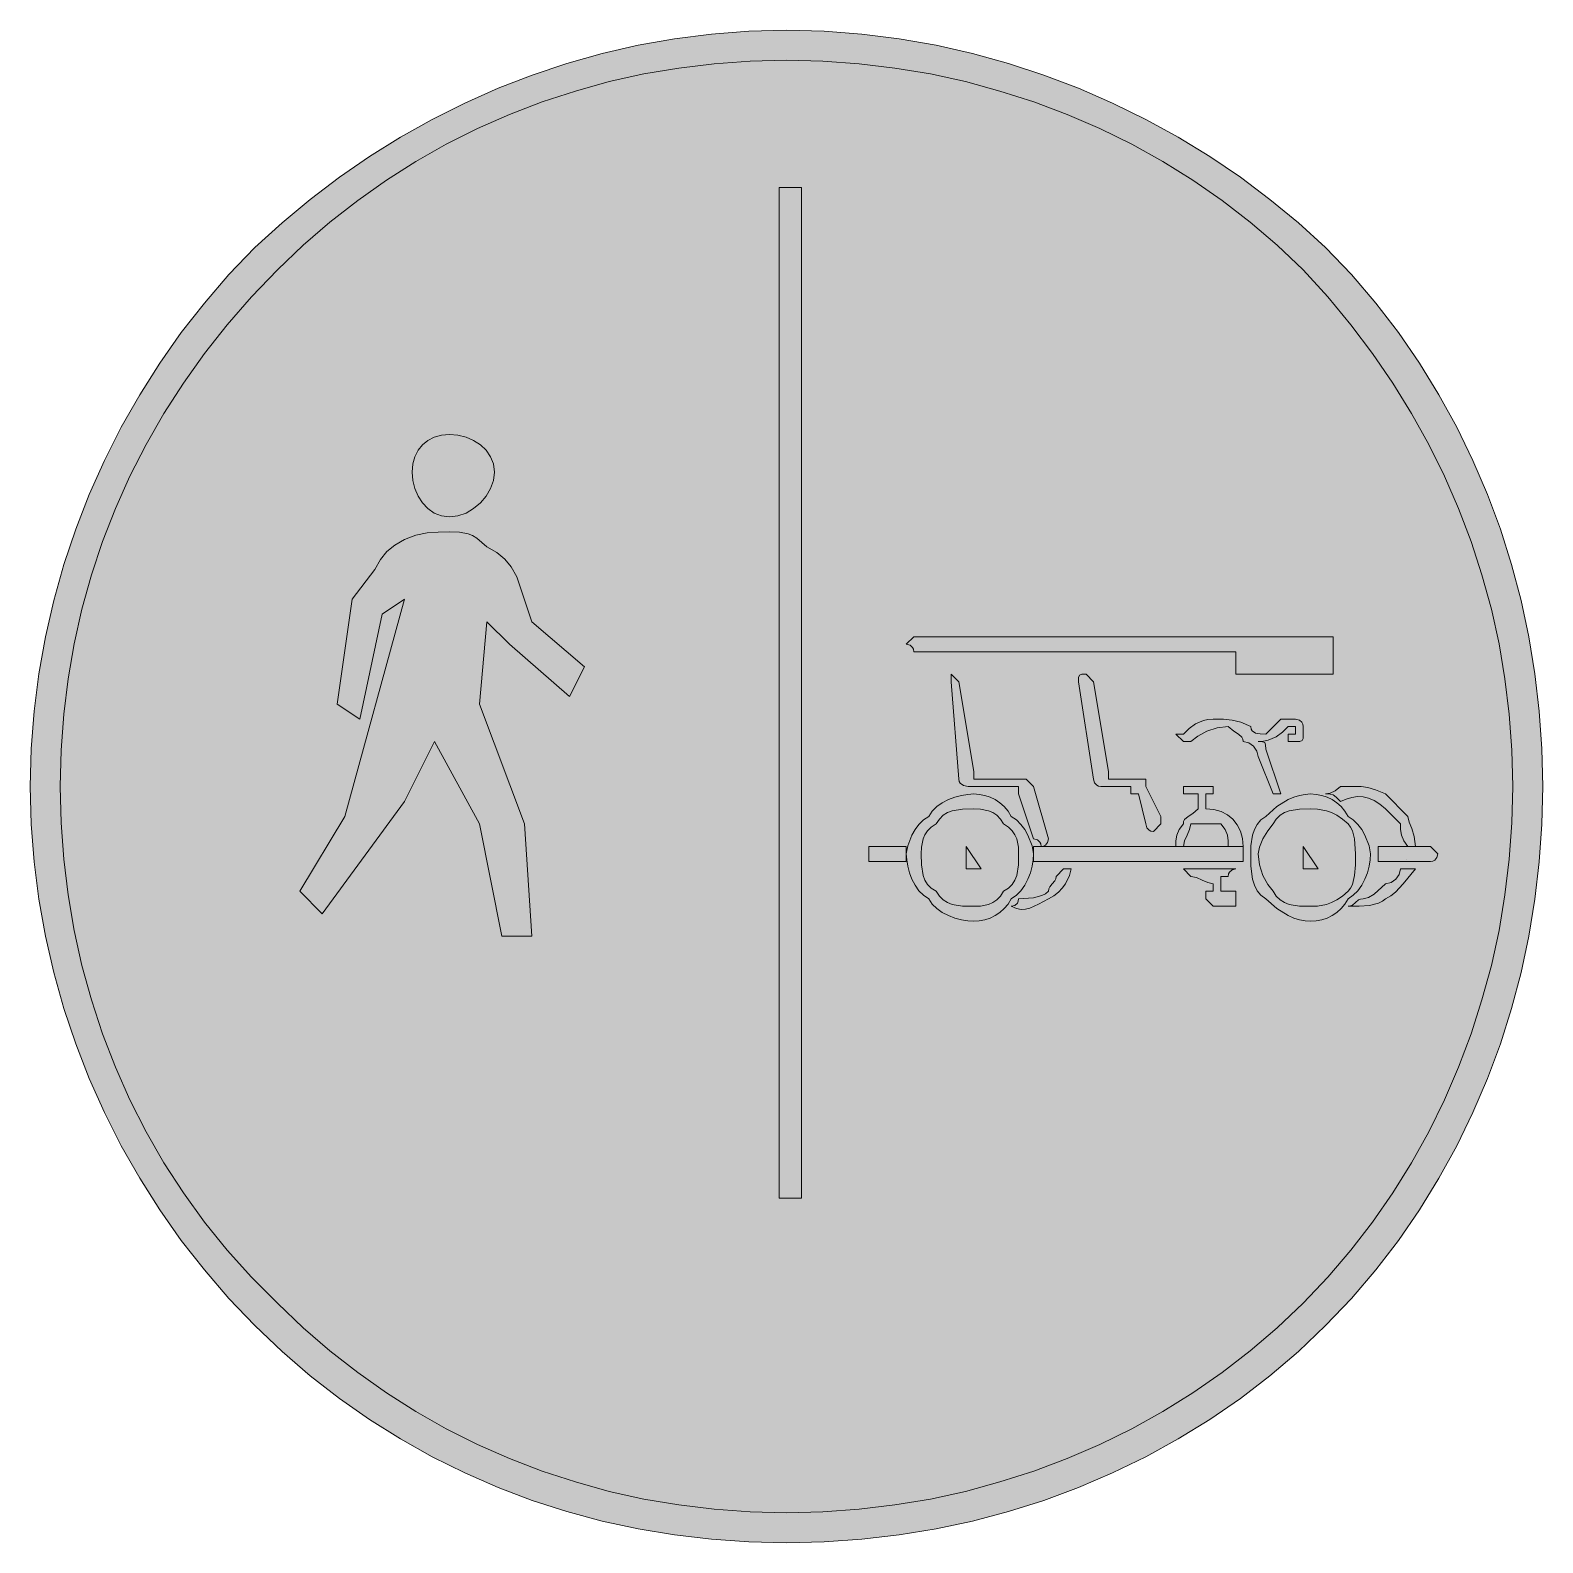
# Model space of a CAD drawing. Header units: metres. Extents: x 151 to 394, y 15 to 257.
import ezdxf

# ---------------------------------------------------------------- set-up
doc = ezdxf.new("R2010")
doc.units = ezdxf.units.M
for name, color, linetype, true_color in [('FILL_BLUE_0000FF', 7, 'Continuous', 0x0000ff), ('FILL_WHITE_FFFFFF', 7, 'Continuous', 0xffffff), ('STROKE_BLUE_0000FF', 7, 'Continuous', 0x0000ff), ('STROKE_WHITE_FFFFFF', 7, 'Continuous', 0xffffff)]:
    doc.layers.add(name, color=color, linetype=linetype, true_color=true_color)

msp = doc.modelspace()

# ---------------------------------------------------------------- hatches: boundary and pattern name
at = {"layer": 'FILL_BLUE_0000FF', "true_color": 0x0000ff}
h = msp.add_hatch(color=7, dxfattribs=at)
h.dxf.hatch_style = 1
h.paths.add_polyline_path([(388.81, 130.01), (388.39, 124.21), (387.7, 118.46), (386.74, 112.78), (385.51, 107.16), (384.01, 101.63), (382.26, 96.18), (380.25, 90.84), (377.99, 85.61), (375.47, 80.5), (372.71, 75.53), (369.71, 70.7), (366.47, 66.03), (363, 61.52), (359.29, 57.19), (355.35, 53.04), (351.2, 49.1), (346.87, 45.39), (342.36, 41.92), (337.69, 38.68), (332.86, 35.68), (327.89, 32.92), (322.78, 30.4), (317.55, 28.14), (312.21, 26.13), (306.76, 24.38), (301.23, 22.88), (295.61, 21.65), (289.93, 20.69), (284.18, 20), (278.38, 19.58), (272.55, 19.44), (266.73, 19.58), (260.97, 20), (255.28, 20.69), (249.67, 21.65), (244.15, 22.88), (238.72, 24.38), (233.38, 26.13), (228.15, 28.14), (223.03, 30.4), (218.03, 32.92), (213.16, 35.68), (208.42, 38.68), (203.83, 41.92), (199.38, 45.39), (195.08, 49.1), (190.95, 53.04), (186.8, 57.19), (182.91, 61.52), (179.27, 66.03), (175.89, 70.7), (172.78, 75.53), (169.92, 80.5), (167.33, 85.61), (165, 90.84), (162.94, 96.18), (161.15, 101.63), (159.63, 107.16), (158.38, 112.78), (157.41, 118.46), (156.71, 124.21), (156.29, 130.01), (156.15, 135.84), (156.29, 141.66), (156.71, 147.42), (157.41, 153.11), (158.38, 158.73), (159.63, 164.28), (161.15, 169.74), (162.94, 175.11), (165, 180.39), (167.33, 185.57), (169.92, 190.65), (172.78, 195.62), (175.89, 200.47), (179.27, 205.21), (182.91, 209.82), (186.8, 214.3), (190.95, 218.64), (195.08, 222.58), (199.38, 226.29), (203.83, 229.76), (208.42, 233), (213.16, 236), (218.03, 238.76), (223.03, 241.28), (228.15, 243.54), (233.38, 245.55), (238.72, 247.3), (244.15, 248.8), (249.67, 250.03), (255.28, 250.99), (260.97, 251.68), (266.73, 252.1), (272.55, 252.24), (278.38, 252.1), (284.18, 251.68), (289.93, 250.99), (295.61, 250.03), (301.23, 248.8), (306.76, 247.3), (312.21, 245.55), (317.55, 243.54), (322.78, 241.28), (327.89, 238.76), (332.86, 236), (337.69, 233), (342.36, 229.76), (346.87, 226.29), (351.2, 222.58), (355.35, 218.64), (359.29, 214.3), (363, 209.82), (366.47, 205.21), (369.71, 200.47), (372.71, 195.62), (375.47, 190.65), (377.99, 185.57), (380.25, 180.39), (382.26, 175.11), (384.01, 169.74), (385.51, 164.28), (386.74, 158.73), (387.7, 153.11), (388.39, 147.42), (388.81, 141.66), (388.95, 135.84), (388.81, 130.01)])
at = {"layer": 'FILL_WHITE_FFFFFF', "true_color": 0xffffff}
h = msp.add_hatch(color=7, dxfattribs=at)
h.dxf.hatch_style = 1
h.paths.add_polyline_path([(393.61, 129.78), (393.19, 123.76), (392.49, 117.79), (391.52, 111.88), (390.27, 106.04), (388.75, 100.28), (386.96, 94.61), (384.9, 89.04), (382.57, 83.59), (379.98, 78.25), (377.12, 73.06), (374.01, 68), (370.63, 63.1), (366.99, 58.37), (363.1, 53.81), (358.95, 49.44), (354.58, 45.29), (350.02, 41.4), (345.29, 37.76), (340.39, 34.38), (335.33, 31.27), (330.14, 28.41), (324.8, 25.82), (319.35, 23.49), (313.78, 21.43), (308.11, 19.64), (302.35, 18.12), (296.51, 16.87), (290.6, 15.9), (284.63, 15.2), (278.61, 14.78), (272.55, 14.64), (266.5, 14.78), (260.52, 15.2), (254.61, 15.9), (248.77, 16.87), (243.02, 18.12), (237.37, 19.64), (231.81, 21.43), (226.35, 23.49), (221.01, 25.82), (215.78, 28.41), (210.69, 31.27), (205.72, 34.38), (200.9, 37.76), (196.23, 41.4), (191.71, 45.29), (187.35, 49.44), (183.19, 53.81), (179.26, 58.37), (175.56, 63.1), (172.11, 68), (168.9, 73.06), (165.94, 78.25), (163.24, 83.59), (160.8, 89.04), (158.63, 94.61), (156.73, 100.28), (155.11, 106.04), (153.77, 111.88), (152.72, 117.79), (151.96, 123.76), (151.5, 129.78), (151.35, 135.84), (151.5, 141.9), (151.96, 147.92), (152.72, 153.89), (153.77, 159.8), (155.11, 165.64), (156.73, 171.4), (158.63, 177.07), (160.8, 182.64), (163.24, 188.09), (165.94, 193.43), (168.9, 198.62), (172.11, 203.68), (175.56, 208.58), (179.26, 213.31), (183.19, 217.87), (187.35, 222.24), (191.71, 226.19), (196.23, 229.94), (200.9, 233.47), (205.72, 236.79), (210.69, 239.88), (215.78, 242.74), (221.01, 245.36), (226.35, 247.74), (231.81, 249.86), (237.37, 251.72), (243.02, 253.32), (248.77, 254.64), (254.61, 255.68), (260.52, 256.43), (266.5, 256.89), (272.55, 257.04), (278.61, 256.89), (284.63, 256.43), (290.6, 255.68), (296.51, 254.64), (302.35, 253.32), (308.11, 251.72), (313.78, 249.86), (319.35, 247.74), (324.8, 245.36), (330.14, 242.74), (335.33, 239.88), (340.39, 236.79), (345.29, 233.47), (350.02, 229.94), (354.58, 226.19), (358.95, 222.24), (363.1, 217.87), (366.99, 213.31), (370.63, 208.58), (374.01, 203.68), (377.12, 198.62), (379.98, 193.43), (382.57, 188.09), (384.9, 182.64), (386.96, 177.07), (388.75, 171.4), (390.27, 165.64), (391.52, 159.8), (392.49, 153.89), (393.19, 147.92), (393.61, 141.9), (393.75, 135.84), (393.61, 129.78)])
h = msp.add_hatch(color=7, dxfattribs=at)
h.dxf.hatch_style = 1
h.paths.add_polyline_path([(271.35, 69.84), (271.35, 231.84), (274.95, 231.84), (274.95, 69.84), (271.35, 69.84)])
h = msp.add_hatch(color=7, dxfattribs=at)
h.dxf.hatch_style = 1
h.paths.add_polyline_path([(225.59, 184.9), (225.13, 183.6), (224.42, 182.38), (223.5, 181.29), (222.41, 180.37), (221.19, 179.66), (219.89, 179.2), (218.55, 179.04), (217.26, 179.2), (216.09, 179.66), (215.07, 180.37), (214.2, 181.29), (213.5, 182.38), (212.98, 183.6), (212.66, 184.9), (212.55, 186.24), (212.66, 187.53), (212.98, 188.7), (213.5, 189.72), (214.2, 190.59), (215.07, 191.29), (216.09, 191.81), (217.26, 192.13), (218.55, 192.24), (219.89, 192.13), (221.19, 191.81), (222.41, 191.29), (223.5, 190.59), (224.42, 189.72), (225.13, 188.7), (225.59, 187.53), (225.75, 186.24), (225.59, 184.9)])
h = msp.add_hatch(color=7, dxfattribs=at)
h.dxf.hatch_style = 1
h.paths.add_polyline_path([(223.35, 129.84), (216.15, 143.04), (211.35, 133.44), (198.15, 115.44), (194.55, 119.04), (201.75, 131.04), (211.35, 165.84), (207.75, 163.44), (204.15, 146.64), (200.55, 149.04), (202.95, 165.84), (206.55, 170.64), (207.47, 172.23), (208.5, 173.49), (209.76, 174.52), (211.35, 175.44), (213.15, 176.13), (214.95, 176.49), (216.75, 176.62), (218.55, 176.64), (220.16, 176.6), (221.55, 176.34), (222.23, 176.05), (222.94, 175.63), (224.55, 174.24), (226.14, 173.32), (227.4, 172.29), (228.43, 171.03), (229.35, 169.44), (231.75, 162.24), (240.15, 155.04), (237.75, 150.24), (228.15, 158.64), (224.55, 162.24), (223.35, 149.04), (230.55, 129.84), (231.75, 111.84), (226.95, 111.84), (223.35, 129.84)])
h = msp.add_hatch(color=7, dxfattribs=at)
h.dxf.hatch_style = 1
h.paths.add_polyline_path([(292.9, 157.84), (292.76, 158.13), (292.35, 158.49), (291.75, 158.64), (292.95, 159.84), (360.15, 159.84), (360.15, 153.84), (344.55, 153.84), (344.55, 157.44), (292.95, 157.44), (292.9, 157.84)])
h = msp.add_hatch(color=7, dxfattribs=at)
h.dxf.hatch_style = 1
h.paths.add_polyline_path([(301.67, 135.86), (300.9, 135.99), (300.36, 136.35), (300.2, 136.64), (300.15, 137.04), (298.95, 152.64), (298.95, 153.84), (300.15, 152.64), (302.55, 138.24), (302.55, 137.04), (303.75, 137.04), (309.75, 137.04), (310.95, 137.04), (312.15, 135.84), (314.55, 127.44), (314.4, 126.84), (314.04, 126.43), (313.75, 126.29), (313.35, 126.24), (313.3, 126.64), (313.16, 126.93), (312.75, 127.29), (312.15, 127.44), (309.75, 134.64), (309.75, 135.84), (302.55, 135.84), (301.67, 135.86)])
h = msp.add_hatch(color=7, dxfattribs=at)
h.dxf.hatch_style = 1
h.paths.add_polyline_path([(330.15, 137.04), (330.15, 135.84), (332.55, 131.04), (332.55, 129.84), (331.35, 128.64), (330.95, 128.69), (330.66, 128.83), (330.3, 129.24), (330.15, 129.84), (328.95, 134.64), (327.75, 134.64), (327.75, 135.84), (324.15, 135.84), (322.95, 135.84), (322.55, 135.89), (322.26, 136.03), (321.9, 136.44), (321.75, 137.04), (319.35, 152.64), (319.37, 153.33), (319.5, 153.69), (319.86, 153.82), (320.55, 153.84), (321.75, 152.64), (324.15, 138.24), (324.15, 137.04), (328.95, 137.04), (330.15, 137.04)])
h = msp.add_hatch(color=7, dxfattribs=at)
h.dxf.hatch_style = 1
h.paths.add_polyline_path([(352.03, 144.56), (351, 143.79), (349.74, 143.25), (349, 143.09), (348.15, 143.04), (348.84, 143.02), (349.2, 142.89), (349.33, 142.53), (349.35, 141.84), (351.75, 134.64), (350.55, 134.64), (348.15, 140.64), (347.94, 141.52), (347.4, 142.29), (346.63, 142.83), (345.75, 143.04), (345.7, 143.44), (345.54, 143.75), (345, 144.24), (344.23, 144.73), (343.35, 145.44), (341.57, 145.23), (339.9, 144.69), (338.46, 143.92), (337.35, 143.04), (336.15, 143.04), (334.95, 144.24), (336.15, 144.24), (337.07, 145.12), (338.1, 145.89), (339.36, 146.43), (340.1, 146.59), (340.95, 146.64), (342.56, 146.62), (343.95, 146.49), (345.34, 146.13), (346.95, 145.44), (347, 145.04), (347.16, 144.75), (347.7, 144.39), (348.47, 144.26), (349.35, 144.24), (351.75, 146.64), (354.15, 146.64), (354.75, 146.49), (355.16, 146.13), (355.3, 145.84), (355.35, 145.44), (355.35, 144.24), (355.33, 143.55), (355.2, 143.19), (354.84, 143.06), (354.15, 143.04), (352.95, 143.04), (352.95, 144.24), (354.15, 144.24), (354.15, 145.44), (352.95, 145.44), (352.03, 144.56)])
h = msp.add_hatch(color=7, dxfattribs=at)
h.dxf.hatch_style = 1
h.paths.add_polyline_path([(340.95, 134.64), (339.75, 134.64), (339.75, 132.24), (341.04, 132.13), (342.21, 131.81), (343.23, 131.29), (344.1, 130.59), (344.8, 129.72), (345.32, 128.7), (345.64, 127.53), (345.75, 126.24), (343.35, 126.24), (343.33, 127.14), (343.2, 128.04), (342.84, 128.94), (342.15, 129.84), (339.75, 129.84), (337.35, 129.84), (337.16, 128.94), (336.75, 128.04), (336.34, 127.14), (336.15, 126.24), (334.95, 126.24), (334.97, 127.14), (335.1, 128.04), (335.46, 128.94), (336.15, 129.84), (336.2, 130.24), (336.36, 130.55), (336.9, 131.04), (337.67, 131.53), (338.55, 132.24), (338.55, 134.64), (337.35, 134.64), (336.15, 134.64), (336.15, 135.84), (337.35, 135.84), (340.95, 135.84), (340.95, 134.64)])
h = msp.add_hatch(color=7, dxfattribs=at)
h.dxf.hatch_style = 1
h.paths.add_polyline_path([(360.64, 134.13), (360.15, 134.49), (359.66, 134.62), (358.95, 134.64), (359.7, 134.79), (360.47, 135.15), (361.35, 135.84), (363.75, 135.84), (364.67, 135.82), (365.7, 135.69), (366.96, 135.33), (368.55, 134.64), (372.15, 131.04), (372.34, 130.12), (372.75, 129.09), (373.16, 127.83), (373.35, 126.24), (372.15, 126.24), (371.46, 127.14), (371.1, 128.04), (370.97, 128.94), (370.95, 129.84), (368.55, 132.24), (367.65, 133.03), (366.75, 133.61), (365.85, 133.99), (364.95, 134.19), (364.05, 134.22), (363.15, 134.1), (362.25, 133.83), (361.35, 133.44), (360.64, 134.13)])
h = msp.add_hatch(color=7, dxfattribs=at)
h.dxf.hatch_style = 1
h.paths.add_polyline_path([(292.65, 128.04), (293.16, 128.93), (293.77, 129.77), (294.51, 130.49), (295.35, 131.04), (295.91, 131.88), (296.64, 132.61), (297.52, 133.23), (298.5, 133.74), (299.53, 134.13), (300.58, 134.41), (301.6, 134.58), (302.55, 134.64), (303.45, 134.58), (304.33, 134.41), (305.19, 134.13), (306, 133.74), (306.76, 133.23), (307.44, 132.61), (308.05, 131.88), (308.55, 131.04), (309.39, 130.49), (310.12, 129.77), (310.74, 128.93), (311.25, 128.04), (311.93, 126.31), (312.15, 125.04), (312.09, 124.09), (311.93, 123.07), (311.64, 122.02), (311.25, 120.99), (310.74, 120.01), (310.12, 119.13), (309.39, 118.4), (308.55, 117.84), (308.05, 117), (307.44, 116.27), (306.76, 115.65), (306, 115.14), (305.19, 114.75), (304.33, 114.46), (303.45, 114.3), (302.55, 114.24), (301.6, 114.3), (300.58, 114.46), (299.53, 114.75), (298.5, 115.14), (297.52, 115.65), (296.64, 116.27), (295.91, 117), (295.35, 117.84), (294.51, 118.4), (293.77, 119.13), (293.16, 120.01), (292.65, 120.99), (292.26, 122.02), (291.97, 123.07), (291.81, 124.09), (291.75, 125.04), (291.97, 126.31), (292.65, 128.04)])
h.paths.add_polyline_path([(294.45, 121.59), (294.74, 120.83), (295.16, 120.15), (295.76, 119.54), (296.55, 119.04), (297.05, 118.25), (297.66, 117.65), (298.34, 117.23), (299.1, 116.94), (300.77, 116.68), (302.55, 116.64), (303.64, 116.68), (304.95, 116.94), (305.62, 117.23), (306.26, 117.65), (306.85, 118.25), (307.35, 119.04), (308.14, 119.54), (308.74, 120.15), (309.16, 120.83), (309.45, 121.59), (309.71, 123.26), (309.75, 125.04), (309.71, 126.13), (309.45, 127.44), (309.16, 128.11), (308.74, 128.75), (308.14, 129.34), (307.35, 129.84), (306.85, 130.63), (306.26, 131.23), (305.62, 131.65), (304.95, 131.94), (303.64, 132.2), (302.55, 132.24), (300.77, 132.2), (299.1, 131.94), (298.34, 131.65), (297.66, 131.23), (297.05, 130.63), (296.55, 129.84), (295.76, 129.34), (295.16, 128.75), (294.74, 128.11), (294.45, 127.44), (294.19, 126.13), (294.15, 125.04), (294.19, 123.26), (294.45, 121.59)], flags=16)
h = msp.add_hatch(color=7, dxfattribs=at)
h.dxf.hatch_style = 1
h.paths.add_polyline_path([(347.25, 128.04), (347.54, 128.93), (347.96, 129.77), (348.56, 130.49), (349.35, 131.04), (351.15, 132.61), (352.95, 133.74), (353.85, 134.13), (354.75, 134.41), (355.65, 134.58), (356.55, 134.64), (357.45, 134.58), (358.33, 134.41), (359.19, 134.13), (360, 133.74), (360.76, 133.23), (361.44, 132.61), (362.05, 131.88), (362.55, 131.04), (363.39, 130.49), (364.12, 129.77), (364.74, 128.93), (365.25, 128.04), (365.93, 126.31), (366.15, 125.04), (366.09, 124.09), (365.93, 123.07), (365.64, 122.02), (365.25, 120.99), (364.74, 120.01), (364.12, 119.13), (363.39, 118.4), (362.55, 117.84), (362.05, 117), (361.44, 116.27), (360.76, 115.65), (360, 115.14), (359.19, 114.75), (358.33, 114.46), (357.45, 114.3), (356.55, 114.24), (355.65, 114.3), (354.75, 114.46), (353.85, 114.75), (352.95, 115.14), (351.15, 116.27), (349.35, 117.84), (348.56, 118.4), (347.96, 119.13), (347.54, 120.01), (347.25, 120.99), (346.99, 123.07), (346.95, 125.04), (346.99, 126.31), (347.25, 128.04)])
h.paths.add_polyline_path([(348.9, 121.59), (349.67, 120.15), (350.55, 119.04), (351.05, 118.25), (351.66, 117.65), (352.34, 117.23), (353.1, 116.94), (354.77, 116.68), (356.55, 116.64), (357.66, 116.68), (359.1, 116.94), (359.91, 117.23), (360.77, 117.65), (361.65, 118.25), (362.55, 119.04), (362.95, 119.54), (363.24, 120.15), (363.6, 121.59), (363.73, 123.26), (363.75, 125.04), (363.6, 127.44), (363.24, 128.75), (362.95, 129.34), (362.55, 129.84), (361.65, 130.63), (360.77, 131.23), (359.91, 131.65), (359.1, 131.94), (357.66, 132.2), (356.55, 132.24), (354.77, 132.2), (353.1, 131.94), (352.34, 131.65), (351.66, 131.23), (351.05, 130.63), (350.55, 129.84), (349.67, 128.75), (348.9, 127.44), (348.36, 126.13), (348.15, 125.04), (348.36, 123.26), (348.9, 121.59)], flags=16)
h = msp.add_hatch(color=7, dxfattribs=at)
h.dxf.hatch_style = 1
h.paths.add_polyline_path([(291.75, 123.84), (286.95, 123.84), (285.75, 123.84), (285.75, 125.04), (285.75, 126.24), (286.95, 126.24), (291.75, 126.24), (291.75, 123.84)])
h = msp.add_hatch(color=7, dxfattribs=at)
h.dxf.hatch_style = 1
h.paths.add_polyline_path([(301.35, 126.24), (303.75, 122.64), (301.35, 122.64), (301.35, 126.24)])
h = msp.add_hatch(color=7, dxfattribs=at)
h.dxf.hatch_style = 1
h.paths.add_polyline_path([(345.75, 126.24), (345.75, 123.84), (312.15, 123.84), (312.15, 126.24), (345.75, 126.24)])
h = msp.add_hatch(color=7, dxfattribs=at)
h.dxf.hatch_style = 1
h.paths.add_polyline_path([(355.35, 126.24), (357.75, 122.64), (355.35, 122.64), (355.35, 126.24)])
h = msp.add_hatch(color=7, dxfattribs=at)
h.dxf.hatch_style = 1
h.paths.add_polyline_path([(375.75, 126.24), (376.95, 125.04), (376.8, 124.44), (376.44, 124.03), (376.15, 123.89), (375.75, 123.84), (367.35, 123.84), (367.35, 126.24), (375.75, 126.24)])
h = msp.add_hatch(color=7, dxfattribs=at)
h.dxf.hatch_style = 1
h.paths.add_polyline_path([(317.92, 121.55), (317.25, 120.24), (316.74, 119.57), (316.12, 118.93), (315.39, 118.34), (314.55, 117.84), (312.94, 116.98), (311.55, 116.34), (310.87, 116.18), (310.16, 116.15), (309.4, 116.3), (308.55, 116.64), (309.15, 116.79), (309.56, 117.15), (309.7, 117.44), (309.75, 117.84), (312.15, 117.99), (313.46, 118.35), (314.05, 118.64), (314.55, 119.04), (314.6, 119.44), (314.74, 119.75), (315.15, 120.24), (315.56, 120.73), (315.7, 121.04), (315.75, 121.44), (316.95, 122.64), (318.15, 122.64), (317.92, 121.55)])
h = msp.add_hatch(color=7, dxfattribs=at)
h.dxf.hatch_style = 1
h.paths.add_polyline_path([(340.05, 120.43), (339.15, 120.84), (338.25, 121.25), (337.35, 121.44), (336.15, 122.64), (337.35, 122.64), (339.75, 122.64), (342.15, 122.64), (344.55, 122.64), (343.95, 122.49), (343.54, 122.13), (343.4, 121.84), (343.35, 121.44), (342.15, 121.44), (342.15, 119.04), (344.55, 119.04), (344.55, 117.84), (344.55, 116.64), (340.95, 116.64), (339.75, 117.84), (339.75, 119.04), (340.95, 119.04), (340.95, 120.24), (340.05, 120.43)])
h = msp.add_hatch(color=7, dxfattribs=at)
h.dxf.hatch_style = 1
h.paths.add_polyline_path([(365.85, 118.05), (366.75, 118.59), (368.55, 120.24), (369.43, 120.45), (370.2, 120.99), (370.74, 121.76), (370.95, 122.64), (373.35, 122.64), (371.4, 120.24), (370.14, 118.93), (369.4, 118.34), (368.55, 117.84), (368.05, 117.44), (367.44, 117.15), (366, 116.79), (364.33, 116.66), (362.55, 116.64), (362.95, 116.69), (363.26, 116.83), (363.75, 117.24), (364.24, 117.65), (364.55, 117.79), (364.95, 117.84), (365.85, 118.05)])

# ---------------------------------------------------------------- linework, layer by layer
at = {"layer": 'FILL_BLUE_0000FF', "lineweight": 0, "true_color": 0x0000ff}
msp.add_lwpolyline([(388.81, 130.01), (388.39, 124.21), (387.7, 118.46), (386.74, 112.78), (385.51, 107.16), (384.01, 101.63), (382.26, 96.18), (380.25, 90.84), (377.99, 85.61), (375.47, 80.5), (372.71, 75.53), (369.71, 70.7), (366.47, 66.03), (363, 61.52), (359.29, 57.19), (355.35, 53.04), (351.2, 49.1), (346.87, 45.39), (342.36, 41.92), (337.69, 38.68), (332.86, 35.68), (327.89, 32.92), (322.78, 30.4), (317.55, 28.14), (312.21, 26.13), (306.76, 24.38), (301.23, 22.88), (295.61, 21.65), (289.93, 20.69), (284.18, 20), (278.38, 19.58), (272.55, 19.44), (266.73, 19.58), (260.97, 20), (255.28, 20.69), (249.67, 21.65), (244.15, 22.88), (238.72, 24.38), (233.38, 26.13), (228.15, 28.14), (223.03, 30.4), (218.03, 32.92), (213.16, 35.68), (208.42, 38.68), (203.83, 41.92), (199.38, 45.39), (195.08, 49.1), (190.95, 53.04), (186.8, 57.19), (182.91, 61.52), (179.27, 66.03), (175.89, 70.7), (172.78, 75.53), (169.92, 80.5), (167.33, 85.61), (165, 90.84), (162.94, 96.18), (161.15, 101.63), (159.63, 107.16), (158.38, 112.78), (157.41, 118.46), (156.71, 124.21), (156.29, 130.01), (156.15, 135.84), (156.29, 141.66), (156.71, 147.42), (157.41, 153.11), (158.38, 158.73), (159.63, 164.28), (161.15, 169.74), (162.94, 175.11), (165, 180.39), (167.33, 185.57), (169.92, 190.65), (172.78, 195.62), (175.89, 200.47), (179.27, 205.21), (182.91, 209.82), (186.8, 214.3), (190.95, 218.64), (195.08, 222.58), (199.38, 226.29), (203.83, 229.76), (208.42, 233), (213.16, 236), (218.03, 238.76), (223.03, 241.28), (228.15, 243.54), (233.38, 245.55), (238.72, 247.3), (244.15, 248.8), (249.67, 250.03), (255.28, 250.99), (260.97, 251.68), (266.73, 252.1), (272.55, 252.24), (278.38, 252.1), (284.18, 251.68), (289.93, 250.99), (295.61, 250.03), (301.23, 248.8), (306.76, 247.3), (312.21, 245.55), (317.55, 243.54), (322.78, 241.28), (327.89, 238.76), (332.86, 236), (337.69, 233), (342.36, 229.76), (346.87, 226.29), (351.2, 222.58), (355.35, 218.64), (359.29, 214.3), (363, 209.82), (366.47, 205.21), (369.71, 200.47), (372.71, 195.62), (375.47, 190.65), (377.99, 185.57), (380.25, 180.39), (382.26, 175.11), (384.01, 169.74), (385.51, 164.28), (386.74, 158.73), (387.7, 153.11), (388.39, 147.42), (388.81, 141.66), (388.95, 135.84)], close=True, dxfattribs=at)
at = {"layer": 'FILL_WHITE_FFFFFF', "lineweight": 0, "true_color": 0xffffff}
for points in [[(393.61, 129.78), (393.19, 123.76), (392.49, 117.79), (391.52, 111.88), (390.27, 106.04), (388.75, 100.28), (386.96, 94.61), (384.9, 89.04), (382.57, 83.59), (379.98, 78.25), (377.12, 73.06), (374.01, 68), (370.63, 63.1), (366.99, 58.37), (363.1, 53.81), (358.95, 49.44), (354.58, 45.29), (350.02, 41.4), (345.29, 37.76), (340.39, 34.38), (335.33, 31.27), (330.14, 28.41), (324.8, 25.82), (319.35, 23.49), (313.78, 21.43), (308.11, 19.64), (302.35, 18.12), (296.51, 16.87), (290.6, 15.9), (284.63, 15.2), (278.61, 14.78), (272.55, 14.64), (266.5, 14.78), (260.52, 15.2), (254.61, 15.9), (248.77, 16.87), (243.02, 18.12), (237.37, 19.64), (231.81, 21.43), (226.35, 23.49), (221.01, 25.82), (215.78, 28.41), (210.69, 31.27), (205.72, 34.38), (200.9, 37.76), (196.23, 41.4), (191.71, 45.29), (187.35, 49.44), (183.19, 53.81), (179.26, 58.37), (175.56, 63.1), (172.11, 68), (168.9, 73.06), (165.94, 78.25), (163.24, 83.59), (160.8, 89.04), (158.63, 94.61), (156.73, 100.28), (155.11, 106.04), (153.77, 111.88), (152.72, 117.79), (151.96, 123.76), (151.5, 129.78), (151.35, 135.84), (151.5, 141.9), (151.96, 147.92), (152.72, 153.89), (153.77, 159.8), (155.11, 165.64), (156.73, 171.4), (158.63, 177.07), (160.8, 182.64), (163.24, 188.09), (165.94, 193.43), (168.9, 198.62), (172.11, 203.68), (175.56, 208.58), (179.26, 213.31), (183.19, 217.87), (187.35, 222.24), (191.71, 226.19), (196.23, 229.94), (200.9, 233.47), (205.72, 236.79), (210.69, 239.88), (215.78, 242.74), (221.01, 245.36), (226.35, 247.74), (231.81, 249.86), (237.37, 251.72), (243.02, 253.32), (248.77, 254.64), (254.61, 255.68), (260.52, 256.43), (266.5, 256.89), (272.55, 257.04), (278.61, 256.89), (284.63, 256.43), (290.6, 255.68), (296.51, 254.64), (302.35, 253.32), (308.11, 251.72), (313.78, 249.86), (319.35, 247.74), (324.8, 245.36), (330.14, 242.74), (335.33, 239.88), (340.39, 236.79), (345.29, 233.47), (350.02, 229.94), (354.58, 226.19), (358.95, 222.24), (363.1, 217.87), (366.99, 213.31), (370.63, 208.58), (374.01, 203.68), (377.12, 198.62), (379.98, 193.43), (382.57, 188.09), (384.9, 182.64), (386.96, 177.07), (388.75, 171.4), (390.27, 165.64), (391.52, 159.8), (392.49, 153.89), (393.19, 147.92), (393.61, 141.9), (393.75, 135.84)], [(271.35, 69.84), (271.35, 231.84), (274.95, 231.84), (274.95, 69.84)], [(225.59, 184.9), (225.13, 183.6), (224.42, 182.38), (223.5, 181.29), (222.41, 180.37), (221.19, 179.66), (219.89, 179.2), (218.55, 179.04), (217.26, 179.2), (216.09, 179.66), (215.07, 180.37), (214.2, 181.29), (213.5, 182.38), (212.98, 183.6), (212.66, 184.9), (212.55, 186.24), (212.66, 187.53), (212.98, 188.7), (213.5, 189.72), (214.2, 190.59), (215.07, 191.29), (216.09, 191.81), (217.26, 192.13), (218.55, 192.24), (219.89, 192.13), (221.19, 191.81), (222.41, 191.29), (223.5, 190.59), (224.42, 189.72), (225.13, 188.7), (225.59, 187.53), (225.75, 186.24)], [(223.35, 129.84), (216.15, 143.04), (211.35, 133.44), (198.15, 115.44), (194.55, 119.04), (201.75, 131.04), (211.35, 165.84), (207.75, 163.44), (204.15, 146.64), (200.55, 149.04), (202.95, 165.84), (206.55, 170.64), (207.47, 172.23), (208.5, 173.49), (209.76, 174.52), (211.35, 175.44), (213.15, 176.13), (214.95, 176.49), (216.75, 176.62), (218.55, 176.64), (220.16, 176.6), (221.55, 176.34), (222.23, 176.05), (222.94, 175.63), (224.55, 174.24), (226.14, 173.32), (227.4, 172.29), (228.43, 171.03), (229.35, 169.44), (231.75, 162.24), (240.15, 155.04), (237.75, 150.24), (228.15, 158.64), (224.55, 162.24), (223.35, 149.04), (230.55, 129.84), (231.75, 111.84), (226.95, 111.84)], [(292.9, 157.84), (292.76, 158.13), (292.35, 158.49), (291.75, 158.64), (292.95, 159.84), (360.15, 159.84), (360.15, 153.84), (344.55, 153.84), (344.55, 157.44), (292.95, 157.44)], [(301.67, 135.86), (300.9, 135.99), (300.36, 136.35), (300.2, 136.64), (300.15, 137.04), (298.95, 152.64), (298.95, 153.84), (300.15, 152.64), (302.55, 138.24), (302.55, 137.04), (303.75, 137.04), (309.75, 137.04), (310.95, 137.04), (312.15, 135.84), (314.55, 127.44), (314.4, 126.84), (314.04, 126.43), (313.75, 126.29), (313.35, 126.24), (313.3, 126.64), (313.16, 126.93), (312.75, 127.29), (312.15, 127.44), (309.75, 134.64), (309.75, 135.84), (302.55, 135.84)], [(330.15, 137.04), (330.15, 135.84), (332.55, 131.04), (332.55, 129.84), (331.35, 128.64), (330.95, 128.69), (330.66, 128.83), (330.3, 129.24), (330.15, 129.84), (328.95, 134.64), (327.75, 134.64), (327.75, 135.84), (324.15, 135.84), (322.95, 135.84), (322.55, 135.89), (322.26, 136.03), (321.9, 136.44), (321.75, 137.04), (319.35, 152.64), (319.37, 153.33), (319.5, 153.69), (319.86, 153.82), (320.55, 153.84), (321.75, 152.64), (324.15, 138.24), (324.15, 137.04), (328.95, 137.04)], [(352.03, 144.56), (351, 143.79), (349.74, 143.25), (349, 143.09), (348.15, 143.04), (348.84, 143.02), (349.2, 142.89), (349.33, 142.53), (349.35, 141.84), (351.75, 134.64), (350.55, 134.64), (348.15, 140.64), (347.94, 141.52), (347.4, 142.29), (346.63, 142.83), (345.75, 143.04), (345.7, 143.44), (345.54, 143.75), (345, 144.24), (344.23, 144.73), (343.35, 145.44), (341.57, 145.23), (339.9, 144.69), (338.46, 143.92), (337.35, 143.04), (336.15, 143.04), (334.95, 144.24), (336.15, 144.24), (337.07, 145.12), (338.1, 145.89), (339.36, 146.43), (340.1, 146.59), (340.95, 146.64), (342.56, 146.62), (343.95, 146.49), (345.34, 146.13), (346.95, 145.44), (347, 145.04), (347.16, 144.75), (347.7, 144.39), (348.47, 144.26), (349.35, 144.24), (351.75, 146.64), (354.15, 146.64), (354.75, 146.49), (355.16, 146.13), (355.3, 145.84), (355.35, 145.44), (355.35, 144.24), (355.33, 143.55), (355.2, 143.19), (354.84, 143.06), (354.15, 143.04), (352.95, 143.04), (352.95, 144.24), (354.15, 144.24), (354.15, 145.44), (352.95, 145.44)], [(340.95, 134.64), (339.75, 134.64), (339.75, 132.24), (341.04, 132.13), (342.21, 131.81), (343.23, 131.29), (344.1, 130.59), (344.8, 129.72), (345.32, 128.7), (345.64, 127.53), (345.75, 126.24), (343.35, 126.24), (343.33, 127.14), (343.2, 128.04), (342.84, 128.94), (342.15, 129.84), (339.75, 129.84), (337.35, 129.84), (337.16, 128.94), (336.75, 128.04), (336.34, 127.14), (336.15, 126.24), (334.95, 126.24), (334.97, 127.14), (335.1, 128.04), (335.46, 128.94), (336.15, 129.84), (336.2, 130.24), (336.36, 130.55), (336.9, 131.04), (337.67, 131.53), (338.55, 132.24), (338.55, 134.64), (337.35, 134.64), (336.15, 134.64), (336.15, 135.84), (337.35, 135.84), (340.95, 135.84)], [(360.64, 134.13), (360.15, 134.49), (359.66, 134.62), (358.95, 134.64), (359.7, 134.79), (360.47, 135.15), (361.35, 135.84), (363.75, 135.84), (364.67, 135.82), (365.7, 135.69), (366.96, 135.33), (368.55, 134.64), (372.15, 131.04), (372.34, 130.12), (372.75, 129.09), (373.16, 127.83), (373.35, 126.24), (372.15, 126.24), (371.46, 127.14), (371.1, 128.04), (370.97, 128.94), (370.95, 129.84), (368.55, 132.24), (367.65, 133.03), (366.75, 133.61), (365.85, 133.99), (364.95, 134.19), (364.05, 134.22), (363.15, 134.1), (362.25, 133.83), (361.35, 133.44)], [(292.65, 128.04), (293.16, 128.93), (293.77, 129.77), (294.51, 130.49), (295.35, 131.04), (295.91, 131.88), (296.64, 132.61), (297.52, 133.23), (298.5, 133.74), (299.53, 134.13), (300.58, 134.41), (301.6, 134.58), (302.55, 134.64), (303.45, 134.58), (304.33, 134.41), (305.19, 134.13), (306, 133.74), (306.76, 133.23), (307.44, 132.61), (308.05, 131.88), (308.55, 131.04), (309.39, 130.49), (310.12, 129.77), (310.74, 128.93), (311.25, 128.04), (311.93, 126.31), (312.15, 125.04), (312.09, 124.09), (311.93, 123.07), (311.64, 122.02), (311.25, 120.99), (310.74, 120.01), (310.12, 119.13), (309.39, 118.4), (308.55, 117.84), (308.05, 117), (307.44, 116.27), (306.76, 115.65), (306, 115.14), (305.19, 114.75), (304.33, 114.46), (303.45, 114.3), (302.55, 114.24), (301.6, 114.3), (300.58, 114.46), (299.53, 114.75), (298.5, 115.14), (297.52, 115.65), (296.64, 116.27), (295.91, 117), (295.35, 117.84), (294.51, 118.4), (293.77, 119.13), (293.16, 120.01), (292.65, 120.99), (292.26, 122.02), (291.97, 123.07), (291.81, 124.09), (291.75, 125.04), (291.97, 126.31)], [(347.25, 128.04), (347.54, 128.93), (347.96, 129.77), (348.56, 130.49), (349.35, 131.04), (351.15, 132.61), (352.95, 133.74), (353.85, 134.13), (354.75, 134.41), (355.65, 134.58), (356.55, 134.64), (357.45, 134.58), (358.33, 134.41), (359.19, 134.13), (360, 133.74), (360.76, 133.23), (361.44, 132.61), (362.05, 131.88), (362.55, 131.04), (363.39, 130.49), (364.12, 129.77), (364.74, 128.93), (365.25, 128.04), (365.93, 126.31), (366.15, 125.04), (366.09, 124.09), (365.93, 123.07), (365.64, 122.02), (365.25, 120.99), (364.74, 120.01), (364.12, 119.13), (363.39, 118.4), (362.55, 117.84), (362.05, 117), (361.44, 116.27), (360.76, 115.65), (360, 115.14), (359.19, 114.75), (358.33, 114.46), (357.45, 114.3), (356.55, 114.24), (355.65, 114.3), (354.75, 114.46), (353.85, 114.75), (352.95, 115.14), (351.15, 116.27), (349.35, 117.84), (348.56, 118.4), (347.96, 119.13), (347.54, 120.01), (347.25, 120.99), (346.99, 123.07), (346.95, 125.04), (346.99, 126.31)], [(294.45, 121.59), (294.74, 120.83), (295.16, 120.15), (295.76, 119.54), (296.55, 119.04), (297.05, 118.25), (297.66, 117.65), (298.34, 117.23), (299.1, 116.94), (300.77, 116.68), (302.55, 116.64), (303.64, 116.68), (304.95, 116.94), (305.62, 117.23), (306.26, 117.65), (306.85, 118.25), (307.35, 119.04), (308.14, 119.54), (308.74, 120.15), (309.16, 120.83), (309.45, 121.59), (309.71, 123.26), (309.75, 125.04), (309.71, 126.13), (309.45, 127.44), (309.16, 128.11), (308.74, 128.75), (308.14, 129.34), (307.35, 129.84), (306.85, 130.63), (306.26, 131.23), (305.62, 131.65), (304.95, 131.94), (303.64, 132.2), (302.55, 132.24), (300.77, 132.2), (299.1, 131.94), (298.34, 131.65), (297.66, 131.23), (297.05, 130.63), (296.55, 129.84), (295.76, 129.34), (295.16, 128.75), (294.74, 128.11), (294.45, 127.44), (294.19, 126.13), (294.15, 125.04), (294.19, 123.26)], [(348.9, 121.59), (349.67, 120.15), (350.55, 119.04), (351.05, 118.25), (351.66, 117.65), (352.34, 117.23), (353.1, 116.94), (354.77, 116.68), (356.55, 116.64), (357.66, 116.68), (359.1, 116.94), (359.91, 117.23), (360.77, 117.65), (361.65, 118.25), (362.55, 119.04), (362.95, 119.54), (363.24, 120.15), (363.6, 121.59), (363.73, 123.26), (363.75, 125.04), (363.6, 127.44), (363.24, 128.75), (362.95, 129.34), (362.55, 129.84), (361.65, 130.63), (360.77, 131.23), (359.91, 131.65), (359.1, 131.94), (357.66, 132.2), (356.55, 132.24), (354.77, 132.2), (353.1, 131.94), (352.34, 131.65), (351.66, 131.23), (351.05, 130.63), (350.55, 129.84), (349.67, 128.75), (348.9, 127.44), (348.36, 126.13), (348.15, 125.04), (348.36, 123.26)], [(291.75, 123.84), (286.95, 123.84), (285.75, 123.84), (285.75, 125.04), (285.75, 126.24), (286.95, 126.24), (291.75, 126.24)], [(301.35, 126.24), (303.75, 122.64), (301.35, 122.64)], [(345.75, 126.24), (345.75, 123.84), (312.15, 123.84), (312.15, 126.24)], [(355.35, 126.24), (357.75, 122.64), (355.35, 122.64)], [(375.75, 126.24), (376.95, 125.04), (376.8, 124.44), (376.44, 124.03), (376.15, 123.89), (375.75, 123.84), (367.35, 123.84), (367.35, 126.24)], [(317.92, 121.55), (317.25, 120.24), (316.74, 119.57), (316.12, 118.93), (315.39, 118.34), (314.55, 117.84), (312.94, 116.98), (311.55, 116.34), (310.87, 116.18), (310.16, 116.15), (309.4, 116.3), (308.55, 116.64), (309.15, 116.79), (309.56, 117.15), (309.7, 117.44), (309.75, 117.84), (312.15, 117.99), (313.46, 118.35), (314.05, 118.64), (314.55, 119.04), (314.6, 119.44), (314.74, 119.75), (315.15, 120.24), (315.56, 120.73), (315.7, 121.04), (315.75, 121.44), (316.95, 122.64), (318.15, 122.64)], [(340.05, 120.43), (339.15, 120.84), (338.25, 121.25), (337.35, 121.44), (336.15, 122.64), (337.35, 122.64), (339.75, 122.64), (342.15, 122.64), (344.55, 122.64), (343.95, 122.49), (343.54, 122.13), (343.4, 121.84), (343.35, 121.44), (342.15, 121.44), (342.15, 119.04), (344.55, 119.04), (344.55, 117.84), (344.55, 116.64), (340.95, 116.64), (339.75, 117.84), (339.75, 119.04), (340.95, 119.04), (340.95, 120.24)], [(365.85, 118.05), (366.75, 118.59), (368.55, 120.24), (369.43, 120.45), (370.2, 120.99), (370.74, 121.76), (370.95, 122.64), (373.35, 122.64), (371.4, 120.24), (370.14, 118.93), (369.4, 118.34), (368.55, 117.84), (368.05, 117.44), (367.44, 117.15), (366, 116.79), (364.33, 116.66), (362.55, 116.64), (362.95, 116.69), (363.26, 116.83), (363.75, 117.24), (364.24, 117.65), (364.55, 117.79), (364.95, 117.84)]]:
    msp.add_lwpolyline(points, close=True, dxfattribs=at)
at = {"layer": 'STROKE_BLUE_0000FF', "lineweight": 0, "true_color": 0x0000ff}
msp.add_lwpolyline([(393.75, 135.84), (393.61, 141.9), (393.19, 147.92), (392.49, 153.89), (391.52, 159.8), (390.27, 165.64), (388.75, 171.4), (386.96, 177.07), (384.9, 182.64), (382.57, 188.09), (379.98, 193.43), (377.12, 198.62), (374.01, 203.68), (370.63, 208.58), (366.99, 213.31), (363.1, 217.87), (358.95, 222.24), (354.58, 226.19), (350.02, 229.94), (345.29, 233.47), (340.39, 236.79), (335.33, 239.88), (330.14, 242.74), (324.8, 245.36), (319.35, 247.74), (313.78, 249.86), (308.11, 251.72), (302.35, 253.32), (296.51, 254.64), (290.6, 255.68), (284.63, 256.43), (278.61, 256.89), (272.55, 257.04), (266.5, 256.89), (260.52, 256.43), (254.61, 255.68), (248.77, 254.64), (243.02, 253.32), (237.37, 251.72), (231.81, 249.86), (226.35, 247.74), (221.01, 245.36), (215.78, 242.74), (210.69, 239.88), (205.72, 236.79), (200.9, 233.47), (196.23, 229.94), (191.71, 226.19), (187.35, 222.24), (183.19, 217.87), (179.26, 213.31), (175.56, 208.58), (172.11, 203.68), (168.9, 198.62), (165.94, 193.43), (163.24, 188.09), (160.8, 182.64), (158.63, 177.07), (156.73, 171.4), (155.11, 165.64), (153.77, 159.8), (152.72, 153.89), (151.96, 147.92), (151.5, 141.9), (151.35, 135.84), (151.5, 129.78), (151.96, 123.76), (152.72, 117.79), (153.77, 111.88), (155.11, 106.04), (156.73, 100.28), (158.63, 94.61), (160.8, 89.04), (163.24, 83.59), (165.94, 78.25), (168.9, 73.06), (172.11, 68), (175.56, 63.1), (179.26, 58.37), (183.19, 53.81), (187.35, 49.44), (191.71, 45.29), (196.23, 41.4), (200.9, 37.76), (205.72, 34.38), (210.69, 31.27), (215.78, 28.41), (221.01, 25.82), (226.35, 23.49), (231.81, 21.43), (237.37, 19.64), (243.02, 18.12), (248.77, 16.87), (254.61, 15.9), (260.52, 15.2), (266.5, 14.78), (272.55, 14.64), (278.61, 14.78), (284.63, 15.2), (290.6, 15.9), (296.51, 16.87), (302.35, 18.12), (308.11, 19.64), (313.78, 21.43), (319.35, 23.49), (324.8, 25.82), (330.14, 28.41), (335.33, 31.27), (340.39, 34.38), (345.29, 37.76), (350.02, 41.4), (354.58, 45.29), (358.95, 49.44), (363.1, 53.81), (366.99, 58.37), (370.63, 63.1), (374.01, 68), (377.12, 73.06), (379.98, 78.25), (382.57, 83.59), (384.9, 89.04), (386.96, 94.61), (388.75, 100.28), (390.27, 106.04), (391.52, 111.88), (392.49, 117.79), (393.19, 123.76), (393.61, 129.78), (393.75, 135.84)], dxfattribs=at)
at = {"layer": 'STROKE_WHITE_FFFFFF', "lineweight": 0, "true_color": 0xffffff}
msp.add_lwpolyline([(371.95, 124.08), (371.95, 124.08)], dxfattribs=at)

doc.saveas('drawing.dxf')
